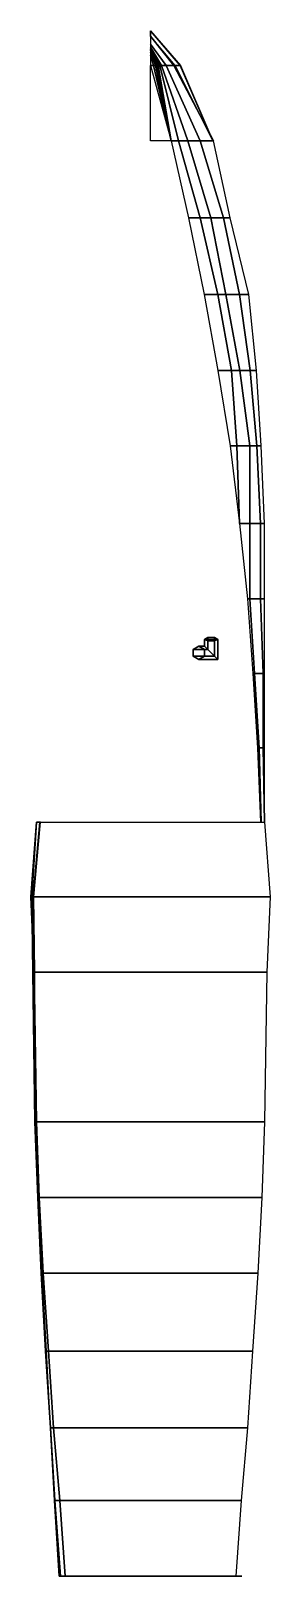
# Model space of a CAD drawing. Extents: x -2.7 to 2.7, y -17.4 to 17.4.
import ezdxf

# ---------------------------------------------------------------- set-up
doc = ezdxf.new("R2010")
doc.units = 0
doc.layers.add('H2', color=7, linetype='CONTINUOUS')

msp = doc.modelspace()

# ---------------------------------------------------------------- linework, layer by layer
at = {"layer": 'H2'}
for points in [[(0, 17.32, 2.08), (0.53, 16.66, 2.08), (0.68, 16.66, 2.59), (0, 17.44, 2.42)], [(0, 17.44, 2.42), (0.68, 16.66, 2.59), (0.67, 16.66, 2.66), (0, 17.44, 2.57)], [(0, 17.44, 2.57), (0.67, 16.66, 2.66), (0.56, 16.66, 2.75), (0, 17.32, 2.75)], [(0, 17.14, 1.48), (0.35, 16.66, 1.48), (0.53, 16.66, 2.08), (0, 17.32, 2.08)], [(0, 17.07, 1.23), (0.25, 16.66, 1.23), (0.35, 16.66, 1.48), (0, 17.14, 1.48)], [(0, 17.04, 1.11), (0.21, 16.66, 1.11), (0.25, 16.66, 1.23), (0, 17.07, 1.23)], [(0, 17.02, 1.04), (0.17, 16.66, 1.04), (0.21, 16.66, 1.11), (0, 17.04, 1.11)], [(0, 17, 0.97), (0.14, 16.66, 0.97), (0.17, 16.66, 1.04), (0, 17.02, 1.04)], [(0, 16.95, 0.84), (0.11, 16.66, 0.84), (0.14, 16.66, 0.97), (0, 17, 0.97)], [(0, 16.89, 0.62), (0.07, 16.66, 0.62), (0.11, 16.66, 0.84), (0, 16.95, 0.84)], [(0, 16.72, 0.04), (0.002, 16.66), (0.07, 16.66, 0.62), (0, 16.89, 0.62)], [(0.56, 16.66, 2.75), (1.41, 14.96, 2.7), (0, 14.96, 2.75), (0, 16.66, 2.75)], [(0.002, 16.66), (0.47, 14.96), (0.47, 14.96), (0.07, 16.66, 0.62)], [(0.07, 16.66, 0.62), (0.47, 14.96), (0.47, 14.96), (0.11, 16.66, 0.84)], [(0.11, 16.66, 0.84), (0.47, 14.96), (0.47, 14.96), (0.14, 16.66, 0.97)], [(0.14, 16.66, 0.97), (0.47, 14.96), (0.47, 14.96), (0.17, 16.66, 1.04)], [(0.17, 16.66, 1.04), (0.47, 14.96), (0.63, 14.96, 0.46), (0.21, 16.66, 1.11)], [(0.21, 16.66, 1.11), (0.63, 14.96, 0.46), (0.84, 14.96, 0.85), (0.25, 16.66, 1.23)], [(0.25, 16.66, 1.23), (0.84, 14.96, 0.85), (1.12, 14.96, 1.13), (0.35, 16.66, 1.48)], [(0.35, 16.66, 1.48), (1.12, 14.96, 1.13), (1.42, 14.96, 1.96), (0.53, 16.66, 2.08)], [(0.53, 16.66, 2.08), (1.42, 14.96, 1.96), (1.41, 14.96, 2.7), (0.68, 16.66, 2.59)], [(0.67, 16.66, 2.66), (1.41, 14.96, 2.7), (1.41, 14.96, 2.7), (0.56, 16.66, 2.75)], [(0.68, 16.66, 2.59), (1.41, 14.96, 2.7), (1.41, 14.96, 2.7), (0.67, 16.66, 2.66)], [(0.47, 14.96), (0.86, 13.22), (1.12, 13.22, 0.46), (0.63, 14.96, 0.46)], [(0.63, 14.96, 0.46), (1.12, 13.22, 0.46), (1.36, 13.22, 0.76), (0.84, 14.96, 0.85)], [(0.84, 14.96, 0.85), (1.36, 13.22, 0.76), (1.65, 13.22, 1.01), (1.12, 14.96, 1.13)], [(1.12, 14.96, 1.13), (1.65, 13.22, 1.01), (1.8, 13.22, 1.39), (1.42, 14.96, 1.96)], [(0.86, 13.22), (1.21, 11.49), (1.52, 11.49, 0.46), (1.12, 13.22, 0.46)], [(1.12, 13.22, 0.46), (1.52, 11.49, 0.46), (1.7, 11.49, 0.65), (1.36, 13.22, 0.76)], [(1.36, 13.22, 0.76), (1.7, 11.49, 0.65), (2.01, 11.49, 0.91), (1.65, 13.22, 1.01)], [(1.65, 13.22, 1.01), (2.01, 11.49, 0.91), (2.22, 11.49, 1.71), (1.8, 13.22, 1.39)], [(1.21, 11.49), (1.52, 9.77), (1.83, 9.77, 0.46), (1.52, 11.49, 0.46)], [(1.52, 11.49, 0.46), (1.83, 9.77, 0.46), (2.02, 9.77, 0.63), (1.7, 11.49, 0.65)], [(1.7, 11.49, 0.65), (2.02, 9.77, 0.63), (2.25, 9.77, 0.83), (2.01, 11.49, 0.91)], [(2.01, 11.49, 0.91), (2.25, 9.77, 0.83), (2.39, 9.77, 1.74), (2.22, 11.49, 1.71)], [(1.52, 9.77), (1.8, 8.07), (1.95, 8.07, 0.26), (1.83, 9.77, 0.46)], [(1.83, 9.77, 0.46), (1.95, 8.07, 0.26), (2.24, 8.07, 0.63), (2.02, 9.77, 0.63)], [(2.02, 9.77, 0.63), (2.24, 8.07, 0.63), (2.4, 8.07, 0.77), (2.25, 9.77, 0.83)], [(2.25, 9.77, 0.83), (2.4, 8.07, 0.77), (2.5, 8.07, 1.68), (2.39, 9.77, 1.74)], [(1.8, 8.07), (2.008, 6.32), (2.008, 6.32), (1.95, 8.07, 0.26)], [(1.95, 8.07, 0.26), (2.008, 6.32), (2.24, 6.32, 0.41), (2.24, 8.07, 0.63)], [(2.24, 8.07, 0.63), (2.24, 6.32, 0.41), (2.48, 6.32, 0.72), (2.4, 8.07, 0.77)], [(2.4, 8.07, 0.77), (2.48, 6.32, 0.72), (2.57, 6.32, 1.64), (2.5, 8.07, 1.68)], [(2.008, 6.32), (2.189, 4.62), (2.24, 4.62, 0.11), (2.24, 6.32, 0.41)], [(2.24, 6.32, 0.41), (2.24, 4.62, 0.11), (2.48, 4.62, 0.63), (2.48, 6.32, 0.72)], [(2.48, 6.32, 0.72), (2.48, 4.62, 0.63), (2.57, 4.62, 1.64), (2.57, 6.32, 1.64)], [(2.189, 4.62), (2.311, 2.93), (2.35, 2.93, 0.11), (2.24, 4.62, 0.11)], [(2.24, 4.62, 0.11), (2.35, 2.93, 0.11), (2.54, 2.93, 0.63), (2.48, 4.62, 0.63)], [(2.48, 4.62, 0.63), (2.54, 2.93, 0.63), (2.57, 2.93, 1.64), (2.57, 4.62, 1.64)], [(1.09, 3.55, 3.67), (0.96, 3.475, 3.8), (0.96, 3.475, 1.64), (1.09, 3.55, 1.64)], [(0.96, 3.475, 3.8), (1.09, 3.55, 3.67), (1.22, 3.55, 3.67), (1.295, 3.475, 3.8)], [(1.22, 3.475, 3.54), (1.09, 3.55, 3.67), (1.09, 3.55, 1.64), (1.22, 3.475, 1.64)], [(1.09, 3.55, 3.67), (1.22, 3.475, 3.54), (1.295, 3.475, 3.54), (1.22, 3.55, 3.67)], [(1.22, 3.7, 3.67), (1.52, 3.7, 3.67), (1.445, 3.74, 3.8), (1.295, 3.74, 3.8)], [(1.22, 3.7, 3.67), (1.295, 3.74, 3.8), (1.295, 3.475, 3.8), (1.22, 3.55, 3.67)], [(1.295, 3.67, 3.54), (1.445, 3.67, 3.54), (1.52, 3.7, 3.67), (1.22, 3.7, 3.67)], [(1.295, 3.67, 3.54), (1.22, 3.7, 3.67), (1.22, 3.55, 3.67), (1.295, 3.475, 3.54)], [(1.295, 3.74, 3.8), (1.445, 3.74, 3.8), (1.445, 3.325, 3.8), (1.295, 3.475, 3.8)], [(1.445, 3.67, 3.54), (1.295, 3.67, 3.54), (1.295, 3.475, 3.54), (1.445, 3.325, 3.54)], [(1.445, 3.74, 3.8), (1.52, 3.7, 3.67), (1.52, 3.25, 3.67), (1.445, 3.325, 3.8)], [(1.52, 3.7, 3.67), (1.445, 3.67, 3.54), (1.445, 3.325, 3.54), (1.52, 3.25, 3.67)], [(0.96, 3.475, 3.8), (0.96, 3.325, 3.8), (0.96, 3.325, 1.64), (0.96, 3.475, 1.64)], [(0.96, 3.325, 3.8), (0.96, 3.475, 3.8), (1.295, 3.475, 3.8), (1.445, 3.325, 3.8)], [(0.96, 3.325, 3.8), (1.09, 3.25, 3.67), (1.09, 3.25, 1.64), (0.96, 3.325, 1.64)], [(1.09, 3.25, 3.67), (0.96, 3.325, 3.8), (1.445, 3.325, 3.8), (1.52, 3.25, 3.67)], [(1.09, 3.25, 3.67), (1.22, 3.325, 3.54), (1.22, 3.325, 1.64), (1.09, 3.25, 1.64)], [(1.22, 3.325, 3.54), (1.09, 3.25, 3.67), (1.52, 3.25, 3.67), (1.445, 3.325, 3.54)], [(1.22, 3.325, 3.54), (1.22, 3.475, 3.54), (1.22, 3.475, 1.64), (1.22, 3.325, 1.64)], [(1.22, 3.475, 3.54), (1.22, 3.325, 3.54), (1.445, 3.325, 3.54), (1.295, 3.475, 3.54)], [(2.311, 2.93), (2.417, 1.25), (2.45, 1.25, 0.11), (2.35, 2.93, 0.11)], [(2.35, 2.93, 0.11), (2.45, 1.25, 0.11), (2.54, 1.25, 0.5), (2.54, 2.93, 0.63)], [(2.54, 2.93, 0.63), (2.54, 1.25, 0.5), (2.57, 1.25, 1.64), (2.57, 2.93, 1.64)], [(2.417, 1.25), (2.481, -0.43), (2.5, -0.43, 0.11), (2.45, 1.25, 0.11)], [(2.45, 1.25, 0.11), (2.5, -0.43, 0.11), (2.57, -0.43, 0.5), (2.54, 1.25, 0.5)], [(2.54, 1.25, 0.5), (2.57, -0.43, 0.5), (2.57, -0.43, 1.64), (2.57, 1.25, 1.64)], [(-2.7, -2.11, 1.55), (-2.57, -0.43, 1.64), (2.57, -0.43, 1.64), (2.7, -2.11, 1.55)], [(-2.68, -2.11, 0.51), (-2.57, -0.43, 0.5), (-2.57, -0.43, 1.64), (-2.7, -2.11, 1.55)], [(-2.65, -2.11, 0.11), (-2.5, -0.43, 0.11), (-2.57, -0.43, 0.5), (-2.68, -2.11, 0.51)], [(-2.633, -2.11), (-2.481, -0.43), (-2.5, -0.43, 0.11), (-2.65, -2.11, 0.11)], [(-2.63, -3.81, 1.54), (-2.7, -2.11, 1.55), (2.7, -2.11, 1.55), (2.63, -3.81, 1.54)], [(-2.66, -3.81, 0.51), (-2.68, -2.11, 0.51), (-2.7, -2.11, 1.55), (-2.63, -3.81, 1.54)], [(-2.63, -3.81, 0.11), (-2.65, -2.11, 0.11), (-2.68, -2.11, 0.51), (-2.66, -3.81, 0.51)], [(-2.614, -3.81), (-2.633, -2.11), (-2.65, -2.11, 0.11), (-2.63, -3.81, 0.11)], [(-2.61, -7.19, 0.51), (-2.66, -3.81, 0.51), (-2.63, -3.81, 1.54), (-2.57, -7.19, 1.53)], [(-2.61, -7.19, 0.11), (-2.63, -3.81, 0.11), (-2.66, -3.81, 0.51), (-2.61, -7.19, 0.51)], [(-2.57, -7.19, 1.53), (-2.63, -3.81, 1.54), (2.63, -3.81, 1.54), (2.57, -7.19, 1.53)], [(-2.594, -7.19), (-2.614, -3.81), (-2.63, -3.81, 0.11), (-2.61, -7.19, 0.11)], [(-2.523, -8.9), (-2.594, -7.19), (-2.61, -7.19, 0.11), (-2.54, -8.9, 0.11)], [(-2.54, -8.9, 0.51), (-2.61, -7.19, 0.51), (-2.57, -7.19, 1.53), (-2.51, -8.9, 1.53)], [(-2.54, -8.9, 0.11), (-2.61, -7.19, 0.11), (-2.61, -7.19, 0.51), (-2.54, -8.9, 0.51)], [(-2.51, -8.9, 1.53), (-2.57, -7.19, 1.53), (2.57, -7.19, 1.53), (2.51, -8.9, 1.53)], [(-2.446, -10.61), (-2.523, -8.9), (-2.54, -8.9, 0.11), (-2.47, -10.61, 0.27)], [(-2.47, -10.61, 0.51), (-2.54, -8.9, 0.51), (-2.51, -8.9, 1.53), (-2.42, -10.61, 1.53)], [(-2.47, -10.61, 0.27), (-2.54, -8.9, 0.11), (-2.54, -8.9, 0.51), (-2.47, -10.61, 0.51)], [(-2.42, -10.61, 1.53), (-2.51, -8.9, 1.53), (2.51, -8.9, 1.53), (2.42, -10.61, 1.53)], [(-2.346, -12.37), (-2.446, -10.61), (-2.47, -10.61, 0.27), (-2.37, -12.37, 0.27)], [(-2.37, -12.37, 0.51), (-2.47, -10.61, 0.51), (-2.42, -10.61, 1.53), (-2.3, -12.37, 1.53)], [(-2.37, -12.37, 0.27), (-2.47, -10.61, 0.27), (-2.47, -10.61, 0.51), (-2.37, -12.37, 0.51)], [(-2.3, -12.37, 1.53), (-2.42, -10.61, 1.53), (2.42, -10.61, 1.53), (2.3, -12.37, 1.53)], [(-2.26, -14.1), (-2.346, -12.37), (-2.37, -12.37, 0.27), (-2.26, -14.1, 0.27)], [(-2.26, -14.1, 0.51), (-2.37, -12.37, 0.51), (-2.3, -12.37, 1.53), (-2.19, -14.1, 1.53)], [(-2.26, -14.1, 0.27), (-2.37, -12.37, 0.27), (-2.37, -12.37, 0.51), (-2.26, -14.1, 0.51)], [(-2.19, -14.1, 1.53), (-2.3, -12.37, 1.53), (2.3, -12.37, 1.53), (2.19, -14.1, 1.53)], [(-2.16, -15.74, 0.51), (-2.26, -14.1, 0.51), (-2.19, -14.1, 1.53), (-2.05, -15.74, 1.53)], [(-2.17, -15.74), (-2.26, -14.1), (-2.26, -14.1, 0.27), (-2.17, -15.74, 0.27)], [(-2.17, -15.74, 0.27), (-2.26, -14.1, 0.27), (-2.26, -14.1, 0.51), (-2.16, -15.74, 0.51)], [(-2.05, -15.74, 1.53), (-2.19, -14.1, 1.53), (2.19, -14.1, 1.53), (2.05, -15.74, 1.53)], [(-2.06, -17.45, 0.27), (-2.17, -15.74, 0.27), (-2.16, -15.74, 0.51), (-2.03, -17.45, 0.51)], [(-2.06, -17.45), (-2.17, -15.74), (-2.17, -15.74, 0.27), (-2.06, -17.45, 0.27)], [(-2.03, -17.45, 0.51), (-2.16, -15.74, 0.51), (-2.05, -15.74, 1.53), (-1.93, -17.45, 1.51)], [(-1.93, -17.45, 1.51), (-2.05, -15.74, 1.53), (2.05, -15.74, 1.53), (1.93, -17.45, 1.51)], [(-2.06, -17.45, 0.27), (-2.03, -17.45, 0.51), (2.03, -17.45, 0.51), (2.06, -17.45, 0.27)], [(-2.06, -17.45), (-2.06, -17.45, 0.27), (2.06, -17.45, 0.27), (2.06, -17.45)], [(-2.03, -17.45, 0.51), (-1.93, -17.45, 1.51), (1.93, -17.45, 1.51), (2.03, -17.45, 0.51)]]:
    msp.add_3dface(points, dxfattribs=at)

doc.saveas('drawing.dxf')
